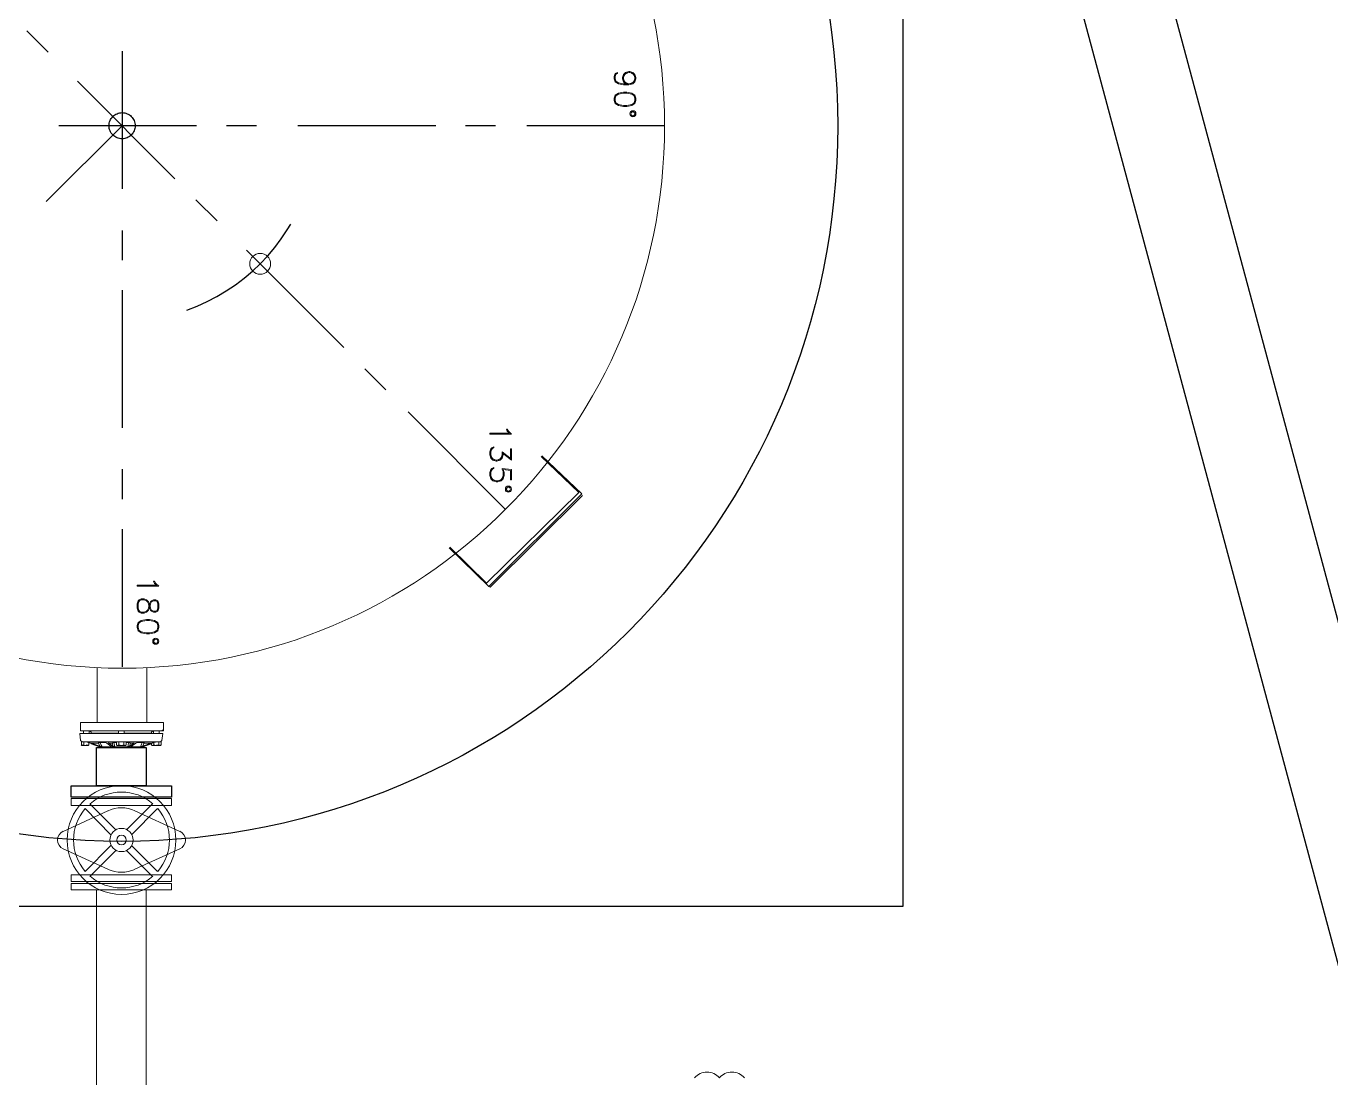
# Model space of a CAD drawing. Header units: millimetres. Extents: x 596 to 768, y 309 to 423.
# Drawn here: x 689.315 to 692.321, y 409.11 to 411.534 of the extents above; entities that cross this region are included whole.
import ezdxf

# ---------------------------------------------------------------- set-up
doc = ezdxf.new("R2010")
doc.units = ezdxf.units.MM
doc.linetypes.add('DASHDOT', pattern=[25.4, 12.7, -6.35, 0, -6.35])
for name, color, linetype in [('1- 3', 3, 'Continuous'), ('1- muro de carga', 5, 'Continuous'), ('ejes', 140, 'DASHDOT')]:
    doc.layers.add(name, color=color, linetype=linetype)
doc.layers.add('3', color=3, linetype='Continuous', lineweight=30)

# ---------------------------------------------------------------- blocks, each defined once
blk = doc.blocks.new('tanke')
at = {"layer": '3', "lineweight": 20}
for points in [[(-0.0967, 1.1601), (-0.1012, 1.1553), (-0.1084, 1.1529), (-0.1109, 1.1529), (-0.1181, 1.1553), (-0.1226, 1.1601), (-0.125, 1.1674), (-0.125, 1.1698), (-0.1226, 1.1767), (-0.1181, 1.1815), (-0.1109, 1.184), (-0.1084, 1.184), (-0.1012, 1.1815), (-0.0967, 1.1767), (-0.0943, 1.1674), (-0.0943, 1.1553), (-0.0967, 1.1436), (-0.1012, 1.1363), (-0.1084, 1.1339), (-0.1133, 1.1339), (-0.1202, 1.1363), (-0.1226, 1.1412), (-0.1202, 1.1412), (-0.1181, 1.1363)], [(-0.1133, 1.1553), (-0.1202, 1.1601), (-0.1226, 1.1674), (-0.1226, 1.1698), (-0.1202, 1.1767), (-0.1133, 1.1815)], [(-0.1226, 1.1718), (-0.1181, 1.1791), (-0.1109, 1.1815), (-0.1084, 1.1815), (-0.1012, 1.1791), (-0.0967, 1.1718)], [(-0.106, 1.1815), (-0.0987, 1.1767), (-0.0967, 1.1674), (-0.0967, 1.1553), (-0.0987, 1.1436), (-0.1036, 1.1363)], [(-0.0632, 1.184), (-0.0705, 1.1815), (-0.0749, 1.1743), (-0.0773, 1.1626), (-0.0773, 1.1553), (-0.0749, 1.1436), (-0.0705, 1.1363), (-0.0632, 1.1339), (-0.0584, 1.1339), (-0.0515, 1.1363), (-0.0466, 1.1436), (-0.0442, 1.1553), (-0.0442, 1.1626), (-0.0466, 1.1743), (-0.0515, 1.1815), (-0.0584, 1.184), (-0.0632, 1.184)], [(-0.0681, 1.1815), (-0.0729, 1.1743), (-0.0749, 1.1626), (-0.0749, 1.1553), (-0.0729, 1.1436), (-0.0681, 1.1363)], [(-0.0515, 1.1791), (-0.0584, 1.1815), (-0.0632, 1.1815), (-0.0705, 1.1791)], [(-0.0535, 1.1363), (-0.0491, 1.1436), (-0.0466, 1.1553), (-0.0466, 1.1626), (-0.0491, 1.1743), (-0.0535, 1.1815)], [(-0.0967, 1.165), (-0.1012, 1.1577), (-0.1084, 1.1553), (-0.1109, 1.1553), (-0.1181, 1.1577), (-0.1226, 1.165)], [(-0.0967, 1.1674), (-0.0987, 1.1601), (-0.106, 1.1553)], [(-0.1012, 1.1387), (-0.1084, 1.1363), (-0.1133, 1.1363), (-0.1202, 1.1387)], [(-0.0705, 1.1387), (-0.0632, 1.1363), (-0.0584, 1.1363), (-0.0515, 1.1387)], [(0.8487, 1.0596), (0.7611, 0.9671)], [(0.8451, 1.0523), (0.7627, 0.9655)], [(0.8451, 1.0523), (1.0543, 0.8399), (0.9715, 0.7555)], [(1.062, 0.8447), (0.8487, 1.0596)], [(1.062, 0.8447), (1.0636, 0.8479), (0.852, 1.0612)], [(0.711, 0.8472), (0.7086, 0.8472), (0.7086, 0.8924), (0.7041, 0.8875), (0.6993, 0.8855), (0.6993, 0.8875), (0.7041, 0.89), (0.711, 0.8972), (0.711, 0.8472)], [(0.7538, 0.8783), (0.7586, 0.8783), (0.7659, 0.8758), (0.7708, 0.871), (0.7732, 0.8637), (0.7732, 0.8617), (0.7708, 0.8544), (0.7659, 0.8496), (0.7586, 0.8472), (0.7518, 0.8472), (0.7445, 0.8496), (0.7421, 0.852), (0.7397, 0.8569), (0.7421, 0.8569)], [(0.7683, 0.8948), (0.7445, 0.8948), (0.7445, 0.8972), (0.7708, 0.8972), (0.7538, 0.8758)], [(0.7683, 0.8972), (0.7518, 0.8758)], [(0.7518, 0.8758), (0.7586, 0.8758), (0.7659, 0.8734), (0.7708, 0.8661)], [(0.7611, 0.8758), (0.7683, 0.871), (0.7708, 0.8637), (0.7708, 0.8617), (0.7683, 0.8544), (0.7611, 0.8496)], [(0.7922, 0.8972), (0.816, 0.8972), (0.816, 0.8948), (0.7946, 0.8948), (0.7922, 0.8783), (0.799, 0.8807), (0.8063, 0.8807), (0.8136, 0.8783), (0.8184, 0.8734), (0.8204, 0.8661), (0.8204, 0.8617), (0.8184, 0.8544), (0.8136, 0.8496), (0.8063, 0.8472), (0.799, 0.8472), (0.7922, 0.8496), (0.7897, 0.852), (0.7873, 0.8569), (0.7897, 0.8569)], [(0.7922, 0.8972), (0.7897, 0.8758)], [(0.7897, 0.8758), (0.7922, 0.8758), (0.797, 0.8783), (0.8063, 0.8783), (0.8136, 0.8758), (0.8184, 0.8686)], [(0.8087, 0.8783), (0.816, 0.8734), (0.8184, 0.8661), (0.8184, 0.8617), (0.816, 0.8544), (0.8087, 0.8496)], [(0.7708, 0.8593), (0.7659, 0.852), (0.7586, 0.8496), (0.7518, 0.8496), (0.7445, 0.852), (0.7421, 0.8569)], [(0.7494, 0.8496), (0.7421, 0.8544)], [(0.8184, 0.8593), (0.8136, 0.852), (0.8063, 0.8496), (0.799, 0.8496), (0.7922, 0.852), (0.7897, 0.8569)], [(0.797, 0.8496), (0.7897, 0.8544)], [(1.062, 0.8447), (0.9727, 0.7534)], [(1.3754, 0.0951), (1.3754, -0.0955)], [(1.3754, 0.0951), (1.3948, 0.0951)], [(1.3754, -0.0919), (1.3754, 0.0919)], [(1.3916, 0.0951), (1.3948, 0.0919)], [(1.3948, -0.0955), (1.3948, 0.0951)], [(1.4004, 0.0935), (1.4004, -0.0971)], [(1.0615, 0.0346), (1.0591, 0.0346), (1.0591, 0.0799), (1.0547, 0.075), (1.0498, 0.0726), (1.0498, 0.075), (1.0547, 0.0774), (1.0615, 0.0847), (1.0615, 0.0346)], [(1.0975, 0.0823), (1.095, 0.0774), (1.095, 0.0726), (1.0975, 0.0677), (1.1019, 0.0657), (1.1116, 0.0633), (1.1164, 0.0609), (1.1213, 0.056), (1.1237, 0.0512), (1.1237, 0.0439), (1.1213, 0.0395), (1.1189, 0.037), (1.1116, 0.0346), (1.1019, 0.0346), (1.095, 0.037), (1.0926, 0.0395), (1.0902, 0.0439), (1.0902, 0.0512), (1.0926, 0.056), (1.0975, 0.0609), (1.1019, 0.0633), (1.1116, 0.0657), (1.1164, 0.0677), (1.1189, 0.0726), (1.1189, 0.0774), (1.1164, 0.0823)], [(1.1019, 0.0847), (1.095, 0.0823), (1.0926, 0.0774), (1.0926, 0.0726), (1.095, 0.0677), (1.0975, 0.0657), (1.1019, 0.0633), (1.1116, 0.0609), (1.1164, 0.0584), (1.1189, 0.056), (1.1213, 0.0512), (1.1213, 0.0439), (1.1189, 0.0395), (1.1116, 0.037), (1.1019, 0.037), (1.095, 0.0395), (1.0926, 0.0439), (1.0926, 0.0512), (1.095, 0.056), (1.0975, 0.0584), (1.1019, 0.0609), (1.1116, 0.0633), (1.1164, 0.0657), (1.1189, 0.0677), (1.1213, 0.0726), (1.1213, 0.0774), (1.1189, 0.0823), (1.1116, 0.0847), (1.1019, 0.0847)], [(1.1189, 0.0799), (1.1116, 0.0823), (1.1019, 0.0823), (1.095, 0.0799)], [(1.152, 0.0847), (1.1451, 0.0823), (1.1403, 0.075), (1.1379, 0.0633), (1.1379, 0.056), (1.1403, 0.0439), (1.1451, 0.037), (1.152, 0.0346), (1.1568, 0.0346), (1.1641, 0.037), (1.1689, 0.0439), (1.171, 0.056), (1.171, 0.0633), (1.1689, 0.075), (1.1641, 0.0823), (1.1568, 0.0847), (1.152, 0.0847)], [(1.1471, 0.0823), (1.1427, 0.075), (1.1403, 0.0633), (1.1403, 0.056), (1.1427, 0.0439), (1.1471, 0.037)], [(1.1641, 0.0799), (1.1568, 0.0823), (1.152, 0.0823), (1.1451, 0.0799)], [(1.1617, 0.037), (1.1665, 0.0439), (1.1689, 0.056), (1.1689, 0.0633), (1.1665, 0.075), (1.1617, 0.0823)], [(1.3948, 0.0854), (1.4004, 0.0854)], [(1.4004, 0.0725), (1.3948, 0.0725)], [(1.3996, 0.0046), (1.3996, 0.0676)], [(1.4198, 0.0038), (1.4198, 0.0887)], [(1.4198, 0.0846), (1.4267, 0.0846)], [(1.4198, 0.0491), (1.4198, 0.0495), (1.4202, 0.0499), (1.4206, 0.0499), (1.421, 0.0503), (1.4214, 0.0503), (1.4218, 0.0503), (1.4223, 0.0507), (1.4231, 0.0507), (1.4231, 0.0672)], [(1.4218, 0.0733), (1.4267, 0.0733)], [(1.4218, 0.0733), (1.4267, 0.0733)], [(1.4218, 0.0733), (1.4267, 0.0733)], [(1.4218, 0.0733), (1.4267, 0.0733)], [(1.4218, 0.0733), (1.4267, 0.0733)], [(1.4235, 0.0676), (1.4267, 0.0676)], [(1.4299, 0.0515), (1.4243, 0.0676)], [(1.4283, 0.0874), (1.4279, 0.0887), (1.4267, 0.0899)], [(1.4267, 0.0899), (1.4283, 0.0887)], [(1.4267, 0.0846), (1.4279, 0.0854)], [(1.4283, 0.079), (1.4279, 0.081), (1.4275, 0.083), (1.4267, 0.0846)], [(1.4283, 0.0705), (1.4279, 0.0721), (1.4267, 0.0733)], [(1.4283, 0.0693), (1.4267, 0.0676)], [(1.4279, 0.0854), (1.4283, 0.087), (1.4283, 0.0874)], [(1.4283, 0.0887), (1.4283, 0.0874)], [(1.4283, 0.079), (1.4283, 0.079)], [(1.4283, 0.0705), (1.4283, 0.0693)], [(1.0926, 0.0419), (1.0999, 0.037)], [(1.114, 0.037), (1.1213, 0.0419)], [(1.1451, 0.0395), (1.152, 0.037), (1.1568, 0.037), (1.1641, 0.0395)], [(1.2502, 0.0567), (1.3754, 0.0567)], [(1.3996, 0.0471), (1.4004, 0.0471)], [(1.4214, 0.0333), (1.4214, 0.0466)], [(1.4214, 0.0466), (1.4275, 0.0438), (1.4311, 0.0422)], [(1.4311, 0.0471), (1.4311, 0.0471), (1.4307, 0.0471), (1.4303, 0.0479)], [(1.4311, 0.0507), (1.4311, 0.0471), (1.4307, 0.0471)], [(1.4311, 0.0471), (1.4311, 0.0471)], [(1.4311, 0.0471), (1.4311, 0.0458)], [(1.4311, 0.0471), (1.4311, 0.0471), (1.4311, 0.0458), (1.4311, 0.0434), (1.4315, 0.0418)], [(1.4311, 0.0228), (1.4311, 0.0232), (1.4311, 0.0422), (1.4315, 0.0418), (1.4311, 0.0434), (1.4311, 0.0458)], [(1.4315, 0.0418), (1.4315, 0.0422), (1.4311, 0.0426)], [(1.4311, 0.0422), (1.4315, 0.0418)], [(1.4311, 0.0422), (1.4315, 0.0418)], [(1.4328, -0.0515), (1.4328, 0.0479)], [(1.3948, 0.0046), (1.4004, 0.0046)], [(1.4214, 0.0147), (1.4214, 0.0151), (1.421, 0.0151), (1.4206, 0.0151), (1.4202, 0.0151), (1.4202, 0.0155), (1.4198, 0.0155)], [(1.4198, 0.0038), (1.4198, 0.0038)], [(1.4283, -0.0002), (1.4275, 0.0018), (1.4267, 0.0038), (1.4198, 0.0038), (1.4198, 0.003)], [(1.4198, 0.0038), (1.4267, 0.0038)], [(1.4198, 0.0038), (1.4267, 0.0038)], [(1.4198, -0.0067), (1.4198, 0.003)], [(1.4214, 0.0095), (1.4214, 0.0147)], [(1.4231, 0.0188), (1.4231, 0.0269)], [(1.4267, 0.0038), (1.4279, 0.005), (1.4283, 0.0063), (1.4283, 0.0067), (1.4279, 0.0079), (1.4267, 0.0095)], [(1.4267, 0.0095), (1.4283, 0.0079)], [(1.4283, 0.0079), (1.4283, 0.0067)], [(1.4283, 0.0067), (1.4283, -0.0018)], [(1.4311, 0.0232), (1.4287, 0.0236)], [(1.4303, 0.0216), (1.4307, 0.0216), (1.4311, 0.022), (1.4311, 0.0224)], [(1.4311, 0.0204), (1.4311, 0.016), (1.4315, 0.0131)], [(1.4315, 0.0131), (1.4315, 0.0135), (1.4311, 0.0143)], [(1.4311, 0.0131), (1.4315, 0.0131)], [(1.4004, -0.0083), (1.3948, -0.0083)], [(1.3996, -0.0713), (1.3996, -0.0083)], [(1.4198, -0.0067), (1.4198, -0.0075)], [(1.4198, -0.0923), (1.4198, -0.0075)], [(1.4198, -0.0131), (1.4267, -0.0131)], [(1.4214, -0.0188), (1.4214, -0.0188), (1.421, -0.0188), (1.4206, -0.0188), (1.4202, -0.0192), (1.4198, -0.0196)], [(1.4214, -0.0204), (1.4214, -0.0131)], [(1.4231, -0.0224), (1.4231, -0.0305)], [(1.4283, -0.0103), (1.4279, -0.0087), (1.4267, -0.0075)], [(1.4283, -0.0115), (1.4267, -0.0131)], [(1.4283, -0.0018), (1.4283, -0.0002)], [(1.4283, -0.0103), (1.4283, -0.0115)], [(1.4311, -0.0269), (1.4287, -0.0277)], [(1.4303, -0.0252), (1.4307, -0.0256), (1.4311, -0.0261), (1.4311, -0.0265)], [(1.4311, -0.0172), (1.4315, -0.0168)], [(1.4311, -0.024), (1.4311, -0.0196), (1.4315, -0.0168)], [(1.4315, -0.0168), (1.4315, -0.0172), (1.4311, -0.018)], [(1.4311, -0.0212), (1.4311, -0.0212)], [(1.4311, -0.0269), (1.4311, -0.0269), (1.4311, -0.0458), (1.4315, -0.0458), (1.4311, -0.0475), (1.4311, -0.0495)], [(1.2502, -0.0571), (1.3754, -0.0571)], [(1.3996, -0.0511), (1.4004, -0.0511)], [(1.4231, -0.0709), (1.4231, -0.0543), (1.4223, -0.0543), (1.4218, -0.0543), (1.4214, -0.0539), (1.421, -0.0539), (1.4206, -0.0535), (1.4202, -0.0535), (1.4198, -0.0531)], [(1.4214, -0.0374), (1.4214, -0.0507)], [(1.4214, -0.0507), (1.4275, -0.0479), (1.4311, -0.0458)], [(1.4311, -0.0519), (1.4243, -0.0713)], [(1.4311, -0.0507), (1.4311, -0.0507), (1.4307, -0.0511), (1.4303, -0.0519)], [(1.4311, -0.0547), (1.4311, -0.0507), (1.4307, -0.0511)], [(1.4311, -0.0466), (1.4315, -0.0458)], [(1.4311, -0.0458), (1.4315, -0.0458)], [(1.4311, -0.0458), (1.4315, -0.0458)], [(1.4311, -0.0507), (1.4311, -0.0507), (1.4311, -0.0495), (1.4311, -0.0475), (1.4315, -0.0458)], [(1.4311, -0.0507), (1.4311, -0.0495)], [(1.4311, -0.0507), (1.4311, -0.0507)], [(1.4004, -0.0761), (1.3948, -0.0761)], [(1.3948, -0.0891), (1.4004, -0.0891)], [(1.4198, -0.0882), (1.4279, -0.0882)], [(1.4218, -0.0769), (1.4267, -0.0769)], [(1.4218, -0.0769), (1.4267, -0.0769)], [(1.4218, -0.0769), (1.4271, -0.0769)], [(1.4235, -0.0713), (1.4243, -0.0713)], [(1.4283, -0.0782), (1.4271, -0.0769)], [(1.4283, -0.0794), (1.4279, -0.0802), (1.4271, -0.0814)], [(1.4271, -0.0814), (1.4279, -0.083)], [(1.4271, -0.0814), (1.4279, -0.083), (1.4283, -0.0842), (1.4283, -0.0854)], [(1.4283, -0.0858), (1.4283, -0.0874), (1.4279, -0.0887), (1.4271, -0.0899)], [(1.4271, -0.0899), (1.4279, -0.0907)], [(1.4283, -0.0794), (1.4283, -0.0782)], [(1.4283, -0.0919), (1.4283, -0.0854)], [(1.3948, -0.0955), (1.3754, -0.0955)], [(1.4275, -0.0939), (1.4198, -0.0939), (1.4198, -0.0923)], [(1.4283, -0.0919), (1.4279, -0.0931), (1.4271, -0.0943)], [(1.4271, -0.0943), (1.4283, -0.0931)], [(1.4283, -0.0919), (1.4283, -0.0919), (1.4279, -0.0907)], [(1.4283, -0.0931), (1.4283, -0.0919)]]:
    blk.add_lwpolyline(points, dxfattribs=at)
for points, knots in [([(0, 1.2498), (-0.6905, 1.2498), (-1.2502, 0.6902), (-1.2502, 0), (-1.2502, -0.6902), (-0.6905, -1.2498), (0, -1.2498), (0.6905, -1.2498), (1.2502, -0.6902), (1.2502, 0), (1.2502, 0.6902), (0.6905, 1.2498), (0, 1.2498)], [0, 0, 0, 0, 1, 1, 1, 2, 2, 2, 3, 3, 3, 4, 4, 4, 4]), ([(-0.0204, 1.1769), (-0.0204, 1.1808), (-0.0236, 1.184), (-0.0275, 1.184), (-0.0314, 1.184), (-0.0345, 1.1808), (-0.0345, 1.1769), (-0.0345, 1.173), (-0.0314, 1.1698), (-0.0275, 1.1698), (-0.0236, 1.1698), (-0.0204, 1.173), (-0.0204, 1.1769)], [0, 0, 0, 0, 1, 1, 1, 2, 2, 2, 3, 3, 3, 4, 4, 4, 4]), ([(-0.0228, 1.1769), (-0.0228, 1.1795), (-0.0249, 1.1815), (-0.0275, 1.1815), (-0.03, 1.1815), (-0.0321, 1.1795), (-0.0321, 1.1769), (-0.0321, 1.1743), (-0.03, 1.1723), (-0.0275, 1.1723), (-0.0249, 1.1723), (-0.0228, 1.1743), (-0.0228, 1.1769)], [0, 0, 0, 0, 1, 1, 1, 2, 2, 2, 3, 3, 3, 4, 4, 4, 4]), ([(0.8447, 0.8902), (0.8447, 0.8941), (0.8415, 0.8972), (0.8376, 0.8972), (0.8337, 0.8972), (0.8305, 0.8941), (0.8305, 0.8902), (0.8305, 0.8863), (0.8337, 0.8831), (0.8376, 0.8831), (0.8415, 0.8831), (0.8447, 0.8863), (0.8447, 0.8902)], [0, 0, 0, 0, 1, 1, 1, 2, 2, 2, 3, 3, 3, 4, 4, 4, 4]), ([(0.8422, 0.8902), (0.8422, 0.8927), (0.8402, 0.8948), (0.8376, 0.8948), (0.835, 0.8948), (0.833, 0.8927), (0.833, 0.8902), (0.833, 0.8876), (0.835, 0.8855), (0.8376, 0.8855), (0.8402, 0.8855), (0.8422, 0.8876), (0.8422, 0.8902)], [0, 0, 0, 0, 1, 1, 1, 2, 2, 2, 3, 3, 3, 4, 4, 4, 4]), ([(0.3183, 0.3423), (0.305, 0.3423), (0.2942, 0.3315), (0.2942, 0.3183), (0.2942, 0.305), (0.305, 0.2942), (0.3183, 0.2942), (0.3315, 0.2942), (0.3423, 0.305), (0.3423, 0.3183), (0.3423, 0.3315), (0.3315, 0.3423), (0.3183, 0.3423)], [0, 0, 0, 0, 1, 1, 1, 2, 2, 2, 3, 3, 3, 4, 4, 4, 4]), ([(1.3948, 0.0919), (1.3948, 0.0919), (1.3948, -0.0955), (1.3948, -0.0955), (1.3948, -0.0955), (1.3948, 0.0919), (1.3948, 0.0919)], [0, 0, 0, 0, 1, 1, 1, 2, 2, 2, 2]), ([(1.4198, 0.0887), (1.4198, 0.0887), (1.417, 0.0919), (1.417, 0.0919), (1.417, 0.0919), (1.4198, 0.0887), (1.4198, 0.0887), (1.4198, 0.0887), (1.417, 0.0919), (1.417, 0.0919), (1.417, 0.0919), (1.4004, 0.0935), (1.4004, 0.0935)], [0, 0, 0, 0, 1, 1, 1, 2, 2, 2, 3, 3, 3, 4, 4, 4, 4]), ([(1.1952, 0.0776), (1.1952, 0.0815), (1.192, 0.0847), (1.1881, 0.0847), (1.1842, 0.0847), (1.1811, 0.0815), (1.1811, 0.0776), (1.1811, 0.0737), (1.1842, 0.0706), (1.1881, 0.0706), (1.192, 0.0706), (1.1952, 0.0737), (1.1952, 0.0776)], [0, 0, 0, 0, 1, 1, 1, 2, 2, 2, 3, 3, 3, 4, 4, 4, 4]), ([(1.1928, 0.0776), (1.1928, 0.0802), (1.1907, 0.0823), (1.1881, 0.0823), (1.1856, 0.0823), (1.1835, 0.0802), (1.1835, 0.0776), (1.1835, 0.0751), (1.1856, 0.073), (1.1881, 0.073), (1.1907, 0.073), (1.1928, 0.0751), (1.1928, 0.0776)], [0, 0, 0, 0, 1, 1, 1, 2, 2, 2, 3, 3, 3, 4, 4, 4, 4]), ([(1.3948, 0.0709), (1.3948, 0.0709), (1.398, 0.0676), (1.398, 0.0676), (1.398, 0.0676), (1.3948, 0.0709), (1.3948, 0.0709), (1.3948, 0.0709), (1.398, 0.0676), (1.398, 0.0676), (1.398, 0.0676), (1.3996, 0.0676), (1.3996, 0.0676)], [0, 0, 0, 0, 1, 1, 1, 2, 2, 2, 3, 3, 3, 4, 4, 4, 4]), ([(1.4267, 0.0899), (1.4267, 0.0899), (1.4279, 0.0887), (1.4279, 0.0887), (1.4279, 0.0887), (1.4283, 0.0874), (1.4283, 0.0874), (1.4283, 0.0874), (1.4279, 0.0887), (1.4279, 0.0887), (1.4279, 0.0887), (1.4267, 0.0899), (1.4267, 0.0899), (1.4267, 0.0899), (1.4198, 0.0899), (1.4198, 0.0899), (1.4198, 0.0899), (1.4198, 0.0887), (1.4198, 0.0887)], [0, 0, 0, 0, 1, 1, 1, 2, 2, 2, 3, 3, 3, 4, 4, 4, 5, 5, 5, 6, 6, 6, 6]), ([(1.4198, 0.0794), (1.4198, 0.0794), (1.4231, 0.0693), (1.4231, 0.0693), (1.4231, 0.0693), (1.4198, 0.0794), (1.4198, 0.0794), (1.4198, 0.0794), (1.4231, 0.0693), (1.4231, 0.0693), (1.4231, 0.0693), (1.4299, 0.0499), (1.4299, 0.0499)], [0, 0, 0, 0, 1, 1, 1, 2, 2, 2, 3, 3, 3, 4, 4, 4, 4]), ([(1.4198, 0.0749), (1.4198, 0.0749), (1.4231, 0.0672), (1.4231, 0.0672), (1.4231, 0.0672), (1.4198, 0.0749), (1.4198, 0.0749), (1.4198, 0.0749), (1.4231, 0.0672), (1.4231, 0.0672), (1.4231, 0.0672), (1.4299, 0.0471), (1.4299, 0.0471), (1.4299, 0.0471), (1.4307, 0.045), (1.4307, 0.045), (1.4307, 0.045), (1.4311, 0.0434), (1.4311, 0.0434)], [0, 0, 0, 0, 1, 1, 1, 2, 2, 2, 3, 3, 3, 4, 4, 4, 5, 5, 5, 6, 6, 6, 6]), ([(1.4311, 0.0471), (1.4311, 0.0471), (1.4311, 0.0471), (1.4311, 0.0471), (1.4311, 0.0471), (1.4307, 0.0471), (1.4307, 0.0471), (1.4307, 0.0471), (1.4303, 0.0479), (1.4303, 0.0479), (1.4303, 0.0479), (1.4299, 0.0499), (1.4299, 0.0499), (1.4299, 0.0499), (1.4231, 0.0693), (1.4231, 0.0693), (1.4231, 0.0693), (1.4299, 0.0499), (1.4299, 0.0499), (1.4299, 0.0499), (1.4303, 0.0479), (1.4303, 0.0479)], [0, 0, 0, 0, 1, 1, 1, 2, 2, 2, 3, 3, 3, 4, 4, 4, 5, 5, 5, 6, 6, 6, 7, 7, 7, 7]), ([(1.4283, 0.0874), (1.4283, 0.0874), (1.4283, 0.079), (1.4283, 0.079), (1.4283, 0.079), (1.4283, 0.0874), (1.4283, 0.0874), (1.4283, 0.0874), (1.4283, 0.079), (1.4283, 0.079), (1.4283, 0.079), (1.4283, 0.0769), (1.4283, 0.0769), (1.4283, 0.0769), (1.4275, 0.0753), (1.4275, 0.0753), (1.4275, 0.0753), (1.4267, 0.0733), (1.4267, 0.0733), (1.4267, 0.0733), (1.4275, 0.0753), (1.4275, 0.0753), (1.4275, 0.0753), (1.4283, 0.0769), (1.4283, 0.0769), (1.4283, 0.0769), (1.4283, 0.079), (1.4283, 0.079)], [0, 0, 0, 0, 1, 1, 1, 2, 2, 2, 3, 3, 3, 4, 4, 4, 5, 5, 5, 6, 6, 6, 7, 7, 7, 8, 8, 8, 9, 9, 9, 9]), ([(1.4283, 0.079), (1.4283, 0.079), (1.4283, 0.0705), (1.4283, 0.0705), (1.4283, 0.0705), (1.4283, 0.079), (1.4283, 0.079), (1.4283, 0.079), (1.4283, 0.0705), (1.4283, 0.0705), (1.4283, 0.0705), (1.4283, 0.0701), (1.4283, 0.0701), (1.4283, 0.0701), (1.4279, 0.0689), (1.4279, 0.0689), (1.4279, 0.0689), (1.4267, 0.0676), (1.4267, 0.0676), (1.4267, 0.0676), (1.4279, 0.0689), (1.4279, 0.0689), (1.4279, 0.0689), (1.4283, 0.0701), (1.4283, 0.0701), (1.4283, 0.0701), (1.4283, 0.0705), (1.4283, 0.0705)], [0, 0, 0, 0, 1, 1, 1, 2, 2, 2, 3, 3, 3, 4, 4, 4, 5, 5, 5, 6, 6, 6, 7, 7, 7, 8, 8, 8, 9, 9, 9, 9]), ([(1.4267, 0.0733), (1.4267, 0.0733), (1.4279, 0.0721), (1.4279, 0.0721), (1.4279, 0.0721), (1.4283, 0.0705), (1.4283, 0.0705), (1.4283, 0.0705), (1.4279, 0.0721), (1.4279, 0.0721), (1.4279, 0.0721), (1.4267, 0.0733), (1.4267, 0.0733)], [0, 0, 0, 0, 1, 1, 1, 2, 2, 2, 3, 3, 3, 4, 4, 4, 4]), ([(1.4198, 0.0491), (1.4198, 0.0491), (1.4214, 0.0466), (1.4214, 0.0466), (1.4214, 0.0466), (1.4198, 0.0491), (1.4198, 0.0491), (1.4198, 0.0491), (1.4214, 0.0466), (1.4214, 0.0466)], [0, 0, 0, 0, 1, 1, 1, 2, 2, 2, 3, 3, 3, 3]), ([(1.4198, 0.0382), (1.4198, 0.0382), (1.4231, 0.0313), (1.4231, 0.0313), (1.4231, 0.0313), (1.4198, 0.0382), (1.4198, 0.0382), (1.4198, 0.0382), (1.4231, 0.0313), (1.4231, 0.0313), (1.4231, 0.0313), (1.4299, 0.022), (1.4299, 0.022)], [0, 0, 0, 0, 1, 1, 1, 2, 2, 2, 3, 3, 3, 4, 4, 4, 4]), ([(1.4299, 0.0471), (1.4299, 0.0471), (1.4231, 0.0507), (1.4231, 0.0507), (1.4231, 0.0507), (1.4214, 0.0466), (1.4214, 0.0466), (1.4214, 0.0466), (1.4231, 0.0507), (1.4231, 0.0507), (1.4231, 0.0507), (1.4214, 0.0466), (1.4214, 0.0466)], [0, 0, 0, 0, 1, 1, 1, 2, 2, 2, 3, 3, 3, 4, 4, 4, 4]), ([(1.4311, 0.0232), (1.4311, 0.0232), (1.4311, 0.0224), (1.4311, 0.0224), (1.4311, 0.0224), (1.4311, 0.022), (1.4311, 0.022), (1.4311, 0.022), (1.4307, 0.0216), (1.4307, 0.0216), (1.4307, 0.0216), (1.4303, 0.0216), (1.4303, 0.0216), (1.4303, 0.0216), (1.4299, 0.022), (1.4299, 0.022), (1.4299, 0.022), (1.4231, 0.0313), (1.4231, 0.0313), (1.4231, 0.0313), (1.4299, 0.022), (1.4299, 0.022), (1.4299, 0.022), (1.4303, 0.0216), (1.4303, 0.0216)], [0, 0, 0, 0, 1, 1, 1, 2, 2, 2, 3, 3, 3, 4, 4, 4, 5, 5, 5, 6, 6, 6, 7, 7, 7, 8, 8, 8, 8]), ([(1.4291, 0.0519), (1.4291, 0.0519), (1.4311, 0.0507), (1.4311, 0.0507), (1.4311, 0.0507), (1.4328, 0.0479), (1.4328, 0.0479), (1.4328, 0.0479), (1.4311, 0.0507), (1.4311, 0.0507), (1.4311, 0.0507), (1.4328, 0.0479), (1.4328, 0.0479)], [0, 0, 0, 0, 1, 1, 1, 2, 2, 2, 3, 3, 3, 4, 4, 4, 4]), ([(1.4311, 0.0426), (1.4311, 0.0426), (1.4311, 0.0422), (1.4311, 0.0422), (1.4311, 0.0422), (1.4311, 0.0426), (1.4311, 0.0426), (1.4311, 0.0426), (1.4311, 0.0422), (1.4311, 0.0422)], [0, 0, 0, 0, 1, 1, 1, 2, 2, 2, 3, 3, 3, 3]), ([(1.4311, 0.0426), (1.4311, 0.0426), (1.4315, 0.0422), (1.4315, 0.0422), (1.4315, 0.0422), (1.4315, 0.0418), (1.4315, 0.0418), (1.4315, 0.0418), (1.4315, 0.0422), (1.4315, 0.0422), (1.4315, 0.0422), (1.4311, 0.0426), (1.4311, 0.0426)], [0, 0, 0, 0, 1, 1, 1, 2, 2, 2, 3, 3, 3, 4, 4, 4, 4]), ([(1.4311, 0.0151), (1.4311, 0.0151), (1.4307, 0.0164), (1.4307, 0.0164), (1.4307, 0.0164), (1.4299, 0.0172), (1.4299, 0.0172), (1.4299, 0.0172), (1.4299, 0.0176), (1.4299, 0.0176), (1.4299, 0.0176), (1.4231, 0.0269), (1.4231, 0.0269), (1.4231, 0.0269), (1.4198, 0.0281), (1.4198, 0.0281), (1.4198, 0.0281), (1.4231, 0.0269), (1.4231, 0.0269), (1.4231, 0.0269), (1.4198, 0.0281), (1.4198, 0.0281)], [0, 0, 0, 0, 1, 1, 1, 2, 2, 2, 3, 3, 3, 4, 4, 4, 5, 5, 5, 6, 6, 6, 7, 7, 7, 7]), ([(1.4299, 0.0176), (1.4299, 0.0176), (1.4231, 0.0188), (1.4231, 0.0188), (1.4231, 0.0188), (1.4198, 0.0155), (1.4198, 0.0155), (1.4198, 0.0155), (1.4231, 0.0188), (1.4231, 0.0188), (1.4231, 0.0188), (1.4198, 0.0155), (1.4198, 0.0155)], [0, 0, 0, 0, 1, 1, 1, 2, 2, 2, 3, 3, 3, 4, 4, 4, 4]), ([(1.4198, 0.0095), (1.4198, 0.0095), (1.4267, 0.0095), (1.4267, 0.0095), (1.4267, 0.0095), (1.4279, 0.0079), (1.4279, 0.0079), (1.4279, 0.0079), (1.4283, 0.0067), (1.4283, 0.0067), (1.4283, 0.0067), (1.4279, 0.0079), (1.4279, 0.0079), (1.4279, 0.0079), (1.4267, 0.0095), (1.4267, 0.0095)], [0, 0, 0, 0, 1, 1, 1, 2, 2, 2, 3, 3, 3, 4, 4, 4, 5, 5, 5, 5]), ([(1.4267, -0.0075), (1.4267, -0.0075), (1.4275, -0.0059), (1.4275, -0.0059), (1.4275, -0.0059), (1.4279, -0.0042), (1.4279, -0.0042), (1.4279, -0.0042), (1.4283, -0.0022), (1.4283, -0.0022), (1.4283, -0.0022), (1.4283, -0.0018), (1.4283, -0.0018), (1.4283, -0.0018), (1.4283, -0.0002), (1.4283, -0.0002), (1.4283, -0.0002), (1.4275, 0.0018), (1.4275, 0.0018), (1.4275, 0.0018), (1.4267, 0.0038), (1.4267, 0.0038), (1.4267, 0.0038), (1.4198, 0.0038), (1.4198, 0.0038), (1.4198, 0.0038), (1.4267, 0.0038), (1.4267, 0.0038)], [0, 0, 0, 0, 1, 1, 1, 2, 2, 2, 3, 3, 3, 4, 4, 4, 5, 5, 5, 6, 6, 6, 7, 7, 7, 8, 8, 8, 9, 9, 9, 9]), ([(1.4231, 0.0188), (1.4231, 0.0188), (1.4214, 0.0147), (1.4214, 0.0147), (1.4214, 0.0147), (1.4231, 0.0188), (1.4231, 0.0188), (1.4231, 0.0188), (1.4214, 0.0147), (1.4214, 0.0147), (1.4214, 0.0147), (1.4275, 0.0139), (1.4275, 0.0139), (1.4275, 0.0139), (1.4311, 0.0131), (1.4311, 0.0131)], [0, 0, 0, 0, 1, 1, 1, 2, 2, 2, 3, 3, 3, 4, 4, 4, 5, 5, 5, 5]), ([(1.4267, 0.0095), (1.4267, 0.0095), (1.4279, 0.0079), (1.4279, 0.0079), (1.4279, 0.0079), (1.4283, 0.0067), (1.4283, 0.0067), (1.4283, 0.0067), (1.4283, 0.0063), (1.4283, 0.0063), (1.4283, 0.0063), (1.4279, 0.005), (1.4279, 0.005), (1.4279, 0.005), (1.4267, 0.0038), (1.4267, 0.0038), (1.4267, 0.0038), (1.4279, 0.005), (1.4279, 0.005), (1.4279, 0.005), (1.4283, 0.0063), (1.4283, 0.0063), (1.4283, 0.0063), (1.4283, 0.0067), (1.4283, 0.0067), (1.4283, 0.0067), (1.4279, 0.0079), (1.4279, 0.0079), (1.4279, 0.0079), (1.4267, 0.0095), (1.4267, 0.0095)], [0, 0, 0, 0, 1, 1, 1, 2, 2, 2, 3, 3, 3, 4, 4, 4, 5, 5, 5, 6, 6, 6, 7, 7, 7, 8, 8, 8, 9, 9, 9, 10, 10, 10, 10]), ([(1.4311, 0.0232), (1.4311, 0.0232), (1.4311, 0.0224), (1.4311, 0.0224), (1.4311, 0.0224), (1.4311, 0.0232), (1.4311, 0.0232), (1.4311, 0.0232), (1.4311, 0.0224), (1.4311, 0.0224)], [0, 0, 0, 0, 1, 1, 1, 2, 2, 2, 3, 3, 3, 3]), ([(1.4315, 0.0131), (1.4315, 0.0131), (1.4311, 0.016), (1.4311, 0.016), (1.4311, 0.016), (1.4311, 0.0204), (1.4311, 0.0204), (1.4311, 0.0204), (1.4311, 0.0232), (1.4311, 0.0232), (1.4311, 0.0232), (1.4311, 0.0224), (1.4311, 0.0224), (1.4311, 0.0224), (1.4311, 0.0232), (1.4311, 0.0232), (1.4311, 0.0232), (1.4311, 0.0204), (1.4311, 0.0204)], [0, 0, 0, 0, 1, 1, 1, 2, 2, 2, 3, 3, 3, 4, 4, 4, 5, 5, 5, 6, 6, 6, 6]), ([(1.4311, 0.0143), (1.4311, 0.0143), (1.4311, 0.0131), (1.4311, 0.0131), (1.4311, 0.0131), (1.4311, 0.0143), (1.4311, 0.0143), (1.4311, 0.0143), (1.4311, 0.0131), (1.4311, 0.0131), (1.4311, 0.0131), (1.4311, -0.0204), (1.4311, -0.0204)], [0, 0, 0, 0, 1, 1, 1, 2, 2, 2, 3, 3, 3, 4, 4, 4, 4]), ([(1.4311, 0.0143), (1.4311, 0.0143), (1.4315, 0.0135), (1.4315, 0.0135), (1.4315, 0.0135), (1.4315, 0.0131), (1.4315, 0.0131), (1.4315, 0.0131), (1.4315, 0.0135), (1.4315, 0.0135), (1.4315, 0.0135), (1.4311, 0.0143), (1.4311, 0.0143)], [0, 0, 0, 0, 1, 1, 1, 2, 2, 2, 3, 3, 3, 4, 4, 4, 4]), ([(1.4267, -0.0075), (1.4267, -0.0075), (1.4279, -0.0087), (1.4279, -0.0087), (1.4279, -0.0087), (1.4283, -0.0103), (1.4283, -0.0103), (1.4283, -0.0103), (1.4279, -0.0087), (1.4279, -0.0087), (1.4279, -0.0087), (1.4267, -0.0075), (1.4267, -0.0075), (1.4267, -0.0075), (1.4198, -0.0075), (1.4198, -0.0075)], [0, 0, 0, 0, 1, 1, 1, 2, 2, 2, 3, 3, 3, 4, 4, 4, 5, 5, 5, 5]), ([(1.4198, -0.0321), (1.4198, -0.0321), (1.4231, -0.0305), (1.4231, -0.0305), (1.4231, -0.0305), (1.4198, -0.0321), (1.4198, -0.0321), (1.4198, -0.0321), (1.4231, -0.0305), (1.4231, -0.0305), (1.4231, -0.0305), (1.4299, -0.0212), (1.4299, -0.0212), (1.4299, -0.0212), (1.4307, -0.02), (1.4307, -0.02), (1.4307, -0.02), (1.4311, -0.0188), (1.4311, -0.0188)], [0, 0, 0, 0, 1, 1, 1, 2, 2, 2, 3, 3, 3, 4, 4, 4, 5, 5, 5, 6, 6, 6, 6]), ([(1.4299, -0.0212), (1.4299, -0.0212), (1.4231, -0.0224), (1.4231, -0.0224), (1.4231, -0.0224), (1.4198, -0.0196), (1.4198, -0.0196), (1.4198, -0.0196), (1.4231, -0.0224), (1.4231, -0.0224), (1.4231, -0.0224), (1.4198, -0.0196), (1.4198, -0.0196)], [0, 0, 0, 0, 1, 1, 1, 2, 2, 2, 3, 3, 3, 4, 4, 4, 4]), ([(1.4198, -0.0422), (1.4198, -0.0422), (1.4231, -0.0349), (1.4231, -0.0349), (1.4231, -0.0349), (1.4198, -0.0422), (1.4198, -0.0422), (1.4198, -0.0422), (1.4231, -0.0349), (1.4231, -0.0349), (1.4231, -0.0349), (1.4299, -0.0261), (1.4299, -0.0261)], [0, 0, 0, 0, 1, 1, 1, 2, 2, 2, 3, 3, 3, 4, 4, 4, 4]), ([(1.4231, -0.0224), (1.4231, -0.0224), (1.4214, -0.0188), (1.4214, -0.0188), (1.4214, -0.0188), (1.4231, -0.0224), (1.4231, -0.0224), (1.4231, -0.0224), (1.4214, -0.0188), (1.4214, -0.0188), (1.4214, -0.0188), (1.4275, -0.0176), (1.4275, -0.0176), (1.4275, -0.0176), (1.4311, -0.0172), (1.4311, -0.0172)], [0, 0, 0, 0, 1, 1, 1, 2, 2, 2, 3, 3, 3, 4, 4, 4, 5, 5, 5, 5]), ([(1.4311, -0.0269), (1.4311, -0.0269), (1.4311, -0.0265), (1.4311, -0.0265), (1.4311, -0.0265), (1.4311, -0.0261), (1.4311, -0.0261), (1.4311, -0.0261), (1.4307, -0.0256), (1.4307, -0.0256), (1.4307, -0.0256), (1.4303, -0.0252), (1.4303, -0.0252), (1.4303, -0.0252), (1.4299, -0.0261), (1.4299, -0.0261), (1.4299, -0.0261), (1.4231, -0.0349), (1.4231, -0.0349), (1.4231, -0.0349), (1.4299, -0.0261), (1.4299, -0.0261), (1.4299, -0.0261), (1.4303, -0.0252), (1.4303, -0.0252)], [0, 0, 0, 0, 1, 1, 1, 2, 2, 2, 3, 3, 3, 4, 4, 4, 5, 5, 5, 6, 6, 6, 7, 7, 7, 8, 8, 8, 8]), ([(1.4283, -0.0018), (1.4283, -0.0018), (1.4283, -0.0103), (1.4283, -0.0103), (1.4283, -0.0103), (1.4283, -0.0018), (1.4283, -0.0018), (1.4283, -0.0018), (1.4283, -0.0103), (1.4283, -0.0103), (1.4283, -0.0103), (1.4283, -0.0107), (1.4283, -0.0107), (1.4283, -0.0107), (1.4279, -0.0119), (1.4279, -0.0119), (1.4279, -0.0119), (1.4267, -0.0131), (1.4267, -0.0131), (1.4267, -0.0131), (1.4279, -0.0119), (1.4279, -0.0119), (1.4279, -0.0119), (1.4283, -0.0107), (1.4283, -0.0107), (1.4283, -0.0107), (1.4283, -0.0103), (1.4283, -0.0103)], [0, 0, 0, 0, 1, 1, 1, 2, 2, 2, 3, 3, 3, 4, 4, 4, 5, 5, 5, 6, 6, 6, 7, 7, 7, 8, 8, 8, 9, 9, 9, 9]), ([(1.4315, -0.0168), (1.4315, -0.0168), (1.4311, -0.0196), (1.4311, -0.0196), (1.4311, -0.0196), (1.4311, -0.024), (1.4311, -0.024), (1.4311, -0.024), (1.4311, -0.0269), (1.4311, -0.0269), (1.4311, -0.0269), (1.4311, -0.0265), (1.4311, -0.0265), (1.4311, -0.0265), (1.4311, -0.0269), (1.4311, -0.0269), (1.4311, -0.0269), (1.4311, -0.024), (1.4311, -0.024)], [0, 0, 0, 0, 1, 1, 1, 2, 2, 2, 3, 3, 3, 4, 4, 4, 5, 5, 5, 6, 6, 6, 6]), ([(1.4311, -0.018), (1.4311, -0.018), (1.4315, -0.0172), (1.4315, -0.0172), (1.4315, -0.0172), (1.4315, -0.0168), (1.4315, -0.0168), (1.4315, -0.0168), (1.4315, -0.0172), (1.4315, -0.0172), (1.4315, -0.0172), (1.4311, -0.018), (1.4311, -0.018)], [0, 0, 0, 0, 1, 1, 1, 2, 2, 2, 3, 3, 3, 4, 4, 4, 4]), ([(1.4311, -0.018), (1.4311, -0.018), (1.4311, -0.0172), (1.4311, -0.0172), (1.4311, -0.0172), (1.4311, -0.018), (1.4311, -0.018), (1.4311, -0.018), (1.4311, -0.0172), (1.4311, -0.0172)], [0, 0, 0, 0, 1, 1, 1, 2, 2, 2, 3, 3, 3, 3]), ([(1.4311, -0.0269), (1.4311, -0.0269), (1.4311, -0.0265), (1.4311, -0.0265), (1.4311, -0.0265), (1.4311, -0.0269), (1.4311, -0.0269), (1.4311, -0.0269), (1.4311, -0.0265), (1.4311, -0.0265)], [0, 0, 0, 0, 1, 1, 1, 2, 2, 2, 3, 3, 3, 3]), ([(1.4311, -0.0475), (1.4311, -0.0475), (1.4307, -0.0487), (1.4307, -0.0487), (1.4307, -0.0487), (1.4299, -0.0507), (1.4299, -0.0507), (1.4299, -0.0507), (1.4299, -0.0511), (1.4299, -0.0511), (1.4299, -0.0511), (1.4231, -0.0709), (1.4231, -0.0709), (1.4231, -0.0709), (1.4198, -0.0786), (1.4198, -0.0786), (1.4198, -0.0786), (1.4231, -0.0709), (1.4231, -0.0709), (1.4231, -0.0709), (1.4198, -0.0786), (1.4198, -0.0786)], [0, 0, 0, 0, 1, 1, 1, 2, 2, 2, 3, 3, 3, 4, 4, 4, 5, 5, 5, 6, 6, 6, 7, 7, 7, 7]), ([(1.4198, -0.0531), (1.4198, -0.0531), (1.4214, -0.0507), (1.4214, -0.0507), (1.4214, -0.0507), (1.4198, -0.0531), (1.4198, -0.0531), (1.4198, -0.0531), (1.4214, -0.0507), (1.4214, -0.0507)], [0, 0, 0, 0, 1, 1, 1, 2, 2, 2, 3, 3, 3, 3]), ([(1.4198, -0.0834), (1.4198, -0.0834), (1.4231, -0.0729), (1.4231, -0.0729), (1.4231, -0.0729), (1.4198, -0.0834), (1.4198, -0.0834), (1.4198, -0.0834), (1.4231, -0.0729), (1.4231, -0.0729), (1.4231, -0.0729), (1.4299, -0.0535), (1.4299, -0.0535)], [0, 0, 0, 0, 1, 1, 1, 2, 2, 2, 3, 3, 3, 4, 4, 4, 4]), ([(1.4299, -0.0511), (1.4299, -0.0511), (1.4231, -0.0543), (1.4231, -0.0543), (1.4231, -0.0543), (1.4214, -0.0507), (1.4214, -0.0507), (1.4214, -0.0507), (1.4231, -0.0543), (1.4231, -0.0543), (1.4231, -0.0543), (1.4214, -0.0507), (1.4214, -0.0507)], [0, 0, 0, 0, 1, 1, 1, 2, 2, 2, 3, 3, 3, 4, 4, 4, 4]), ([(1.4311, -0.0507), (1.4311, -0.0507), (1.4311, -0.0507), (1.4311, -0.0507), (1.4311, -0.0507), (1.4307, -0.0511), (1.4307, -0.0511), (1.4307, -0.0511), (1.4303, -0.0519), (1.4303, -0.0519), (1.4303, -0.0519), (1.4299, -0.0535), (1.4299, -0.0535), (1.4299, -0.0535), (1.4231, -0.0729), (1.4231, -0.0729), (1.4231, -0.0729), (1.4299, -0.0535), (1.4299, -0.0535), (1.4299, -0.0535), (1.4303, -0.0519), (1.4303, -0.0519)], [0, 0, 0, 0, 1, 1, 1, 2, 2, 2, 3, 3, 3, 4, 4, 4, 5, 5, 5, 6, 6, 6, 7, 7, 7, 7]), ([(1.4311, -0.0466), (1.4311, -0.0466), (1.4311, -0.0458), (1.4311, -0.0458), (1.4311, -0.0458), (1.4311, -0.0466), (1.4311, -0.0466), (1.4311, -0.0466), (1.4311, -0.0458), (1.4311, -0.0458)], [0, 0, 0, 0, 1, 1, 1, 2, 2, 2, 3, 3, 3, 3]), ([(1.4311, -0.0466), (1.4311, -0.0466), (1.4315, -0.0458), (1.4315, -0.0458), (1.4315, -0.0458), (1.4311, -0.0466), (1.4311, -0.0466)], [0, 0, 0, 0, 1, 1, 1, 2, 2, 2, 2]), ([(1.4328, -0.0515), (1.4328, -0.0515), (1.4311, -0.0547), (1.4311, -0.0547), (1.4311, -0.0547), (1.4328, -0.0515), (1.4328, -0.0515), (1.4328, -0.0515), (1.4311, -0.0547), (1.4311, -0.0547)], [0, 0, 0, 0, 1, 1, 1, 2, 2, 2, 3, 3, 3, 3]), ([(1.3948, -0.0745), (1.3948, -0.0745), (1.398, -0.0713), (1.398, -0.0713), (1.398, -0.0713), (1.3948, -0.0745), (1.3948, -0.0745), (1.3948, -0.0745), (1.398, -0.0713), (1.398, -0.0713), (1.398, -0.0713), (1.3996, -0.0713), (1.3996, -0.0713)], [0, 0, 0, 0, 1, 1, 1, 2, 2, 2, 3, 3, 3, 4, 4, 4, 4]), ([(1.4267, -0.0769), (1.4267, -0.0769), (1.4218, -0.0769), (1.4218, -0.0769), (1.4218, -0.0769), (1.4267, -0.0769), (1.4267, -0.0769)], [0, 0, 0, 0, 1, 1, 1, 2, 2, 2, 2]), ([(1.4283, -0.0854), (1.4283, -0.0854), (1.4283, -0.0794), (1.4283, -0.0794), (1.4283, -0.0794), (1.4283, -0.0854), (1.4283, -0.0854), (1.4283, -0.0854), (1.4283, -0.0794), (1.4283, -0.0794), (1.4283, -0.0794), (1.4283, -0.079), (1.4283, -0.079), (1.4283, -0.079), (1.4279, -0.0777), (1.4279, -0.0777), (1.4279, -0.0777), (1.4271, -0.0769), (1.4271, -0.0769), (1.4271, -0.0769), (1.4279, -0.0777), (1.4279, -0.0777), (1.4279, -0.0777), (1.4283, -0.079), (1.4283, -0.079), (1.4283, -0.079), (1.4283, -0.0794), (1.4283, -0.0794)], [0, 0, 0, 0, 1, 1, 1, 2, 2, 2, 3, 3, 3, 4, 4, 4, 5, 5, 5, 6, 6, 6, 7, 7, 7, 8, 8, 8, 9, 9, 9, 9]), ([(1.4271, -0.0814), (1.4271, -0.0814), (1.4279, -0.0802), (1.4279, -0.0802), (1.4279, -0.0802), (1.4283, -0.0794), (1.4283, -0.0794), (1.4283, -0.0794), (1.4279, -0.0802), (1.4279, -0.0802), (1.4279, -0.0802), (1.4271, -0.0814), (1.4271, -0.0814)], [0, 0, 0, 0, 1, 1, 1, 2, 2, 2, 3, 3, 3, 4, 4, 4, 4]), ([(1.4283, -0.0854), (1.4283, -0.0854), (1.4283, -0.0919), (1.4283, -0.0919), (1.4283, -0.0919), (1.4283, -0.0854), (1.4283, -0.0854), (1.4283, -0.0854), (1.4283, -0.0842), (1.4283, -0.0842)], [0, 0, 0, 0, 1, 1, 1, 2, 2, 2, 3, 3, 3, 3]), ([(1.4198, -0.0923), (1.4198, -0.0923), (1.417, -0.0959), (1.417, -0.0959), (1.417, -0.0959), (1.4198, -0.0923), (1.4198, -0.0923), (1.4198, -0.0923), (1.417, -0.0959), (1.417, -0.0959), (1.417, -0.0959), (1.4004, -0.0971), (1.4004, -0.0971)], [0, 0, 0, 0, 1, 1, 1, 2, 2, 2, 3, 3, 3, 4, 4, 4, 4]), ([(1.4271, -0.0943), (1.4271, -0.0943), (1.4279, -0.0931), (1.4279, -0.0931), (1.4279, -0.0931), (1.4283, -0.0919), (1.4283, -0.0919), (1.4283, -0.0919), (1.4279, -0.0931), (1.4279, -0.0931), (1.4279, -0.0931), (1.4271, -0.0943), (1.4271, -0.0943)], [0, 0, 0, 0, 1, 1, 1, 2, 2, 2, 3, 3, 3, 4, 4, 4, 4])]:
    blk.add_open_spline(points, degree=3, knots=knots, dxfattribs=at)
for points in [[(1.4279, 0.0791), (1.4279, 0.081), (1.4274, 0.0829), (1.4265, 0.0846)], [(1.4311, 0.0428), (1.431, 0.0431), (1.4309, 0.0433), (1.4309, 0.0436)], [(1.4268, -0.0073), (1.4288, -0.0037), (1.4288, 0.0006), (1.4268, 0.0041)], [(1.431, 0.0143), (1.431, 0.0146), (1.4309, 0.0148), (1.4309, 0.0151)], [(1.4309, -0.0187), (1.4309, -0.0185), (1.431, -0.0182), (1.431, -0.0179)], [(1.4309, -0.0472), (1.4309, -0.047), (1.431, -0.0467), (1.4311, -0.0464)], [(1.4272, -0.0898), (1.4279, -0.0885), (1.4283, -0.087), (1.4283, -0.0855)]]:
    blk.add_open_spline(points, degree=3, dxfattribs=at)
at = {"layer": 'ejes', "ltscale": 0.025}
for points in [[(0.0002, 1.2498), (0.0002, 0.9291)], [(0.8843, 0.8835), (0.6573, 0.6569)], [(0.0002, 0.8601), (0.0002, 0.7914)], [(0.0002, 0.7227), (0.0002, 0.3782)], [(0.6088, 0.608), (0.56, 0.5596)], [(0.5115, 0.5107), (0.268, 0.2676)], [(0.0002, 0.3096), (0.0002, 0.2405)], [(0.2195, 0.2187), (0.1706, 0.1702)], [(0.0002, 0.1718), (0.0002, -0.1723)], [(0.1222, 0.1214), (-0.1214, -0.1218)], [(-0.1718, -0.0002), (0.1723, -0.0002)], [(0.1747, -0.1747), (0.0002, -0.0002)], [(0.2413, -0.0002), (0.31, -0.0002)], [(0.379, -0.0002), (0.7231, -0.0002)], [(0.7918, -0.0002), (0.8609, -0.0002)], [(0.9295, -0.0002), (1.2502, -0.0002)], [(-0.1698, -0.1706), (-0.2187, -0.2191)]]:
    blk.add_lwpolyline(points, dxfattribs=at)
blk.add_open_spline([(0.4248, 0.1489), (0.3795, 0.278), (0.278, 0.3795), (0.1489, 0.4248)], degree=3, dxfattribs=at)
blk.add_open_spline([(0, 0.0301), (-0.0166, 0.0301), (-0.0301, 0.0166), (-0.0301, 0), (-0.0301, -0.0166), (-0.0166, -0.0301), (0, -0.0301), (0.0166, -0.0301), (0.0301, -0.0166), (0.0301, 0), (0.0301, 0.0166), (0.0166, 0.0301), (0, 0.0301)], degree=3, knots=[0, 0, 0, 0, 1, 1, 1, 2, 2, 2, 3, 3, 3, 4, 4, 4, 4], dxfattribs=at)
blk = doc.blocks.new('CTOBOM')
at = {"color": 0, "lineweight": 25}
for p, q in [((3.3207, -1.9159), (3.3207, -1.6853)), ((3.3207, -1.6853), (3.3462, -1.6853)), ((3.3462, -1.6853), (3.3462, -1.9159)), ((3.2318, -1.8578), (3.2318, -1.7434)), ((3.2318, -1.7434), (3.3207, -1.7434)), ((3.3207, -1.7434), (3.3207, -1.8578)), ((3.3207, -1.8578), (3.2318, -1.8578)), ((3.3462, -1.9159), (3.3207, -1.9159))]:
    blk.add_line(p, q, dxfattribs=at)
at = {"color": 0, "lineweight": 20}
for p, q in [((5.5016, -1.7434), (3.56, -1.7434)), ((5.5016, -1.8578), (3.56, -1.8578))]:
    blk.add_line(p, q, dxfattribs=at)
at = {"color": 0, "ltscale": 0.075}
blk.add_lwpolyline([(3.5984, -3.5984), (0, -3.5984), (0, 0), (3.5984, 0)], close=True, dxfattribs=at)
at = {"color": 0, "lineweight": 20}
for points in [[(3.4254, -1.666), (3.3779, -1.7698)], [(3.4659, -1.666), (3.5125, -1.7698)], [(3.3655, -1.9159), (3.3655, -1.6853), (3.3497, -1.6853), (3.3497, -1.9159), (3.3655, -1.9159)], [(3.5257, -1.9159), (3.5257, -1.6853), (3.5407, -1.6853), (3.5407, -1.9159), (3.5257, -1.9159)], [(3.56, -1.9159), (3.56, -1.6853), (3.5451, -1.6853), (3.5451, -1.9159), (3.56, -1.9159)], [(3.362, -1.7285), (3.4219, -1.7883)], [(3.3726, -1.717), (3.4333, -1.7769)], [(3.458, -1.7769), (3.5178, -1.717)], [(3.4694, -1.7883), (3.5292, -1.7285)], [(3.362, -1.8728), (3.4219, -1.8129)], [(3.3726, -1.8842), (3.4333, -1.8244)], [(3.4254, -1.9344), (3.3779, -1.8314)], [(3.458, -1.8244), (3.5178, -1.8842)], [(3.4659, -1.9344), (3.5125, -1.8314)], [(3.4694, -1.8129), (3.5292, -1.8728)]]:
    blk.add_lwpolyline(points, dxfattribs=at)
at = {"color": 0, "ltscale": 0.075}
blk.add_circle((1.7992, -1.7992), 1.6492, dxfattribs=at)
at = {"color": 0, "lineweight": 20}
for points, knots in [([(3.9934, -0.365), (3.9848, -0.3721), (3.9799, -0.3826), (3.9799, -0.3938), (3.9799, -0.4049), (3.9848, -0.4154), (3.9934, -0.4225)], [0, 0, 0, 0, 1, 1, 1, 2, 2, 2, 2]), ([(3.4656, -1.6659), (3.4619, -1.6579), (3.454, -1.6528), (3.4452, -1.6528), (3.4364, -1.6528), (3.4284, -1.6579), (3.4248, -1.6659)], [0, 0, 0, 0, 1, 1, 1, 2, 2, 2, 2]), ([(3.4452, -1.6748), (3.3759, -1.6748), (3.3198, -1.7309), (3.3198, -1.8002), (3.3198, -1.8694), (3.3759, -1.9256), (3.4452, -1.9256), (3.5145, -1.9256), (3.5706, -1.8694), (3.5706, -1.8002), (3.5706, -1.7309), (3.5145, -1.6748), (3.4452, -1.6748)], [0, 0, 0, 0, 1, 1, 1, 2, 2, 2, 3, 3, 3, 4, 4, 4, 4]), ([(3.4452, -1.7733), (3.4304, -1.7733), (3.4183, -1.7854), (3.4183, -1.8002), (3.4183, -1.815), (3.4304, -1.827), (3.4452, -1.827), (3.46, -1.827), (3.472, -1.815), (3.472, -1.8002), (3.472, -1.7854), (3.46, -1.7733), (3.4452, -1.7733)], [0, 0, 0, 0, 1, 1, 1, 2, 2, 2, 3, 3, 3, 4, 4, 4, 4]), ([(3.4452, -1.7892), (3.4391, -1.7892), (3.4342, -1.7941), (3.4342, -1.8002), (3.4342, -1.8063), (3.4391, -1.8112), (3.4452, -1.8112), (3.4513, -1.8112), (3.4562, -1.8063), (3.4562, -1.8002), (3.4562, -1.7941), (3.4513, -1.7892), (3.4452, -1.7892)], [0, 0, 0, 0, 1, 1, 1, 2, 2, 2, 3, 3, 3, 4, 4, 4, 4]), ([(3.4248, -1.9345), (3.4284, -1.9425), (3.4364, -1.9476), (3.4452, -1.9476), (3.454, -1.9476), (3.4619, -1.9425), (3.4656, -1.9345)], [0, 0, 0, 0, 1, 1, 1, 2, 2, 2, 2])]:
    blk.add_open_spline(points, degree=3, knots=knots, dxfattribs=at)
at = {"color": 0, "lineweight": 18}
blk.add_open_spline([(3.9934, -0.4222), (3.9848, -0.4293), (3.9799, -0.4399), (3.9799, -0.451), (3.9799, -0.4621), (3.9848, -0.4726), (3.9934, -0.4797)], degree=3, knots=[0, 0, 0, 0, 1, 1, 1, 2, 2, 2, 2], dxfattribs=at)
at = {"color": 0, "lineweight": 20}
for points in [[(3.5175, -1.7167), (3.476, -1.6807), (3.4144, -1.6807), (3.3729, -1.7167)], [(3.3617, -1.7278), (3.3257, -1.7694), (3.3257, -1.831), (3.3617, -1.8725)], [(3.5287, -1.8725), (3.5646, -1.831), (3.5646, -1.7694), (3.5287, -1.7278)], [(3.3776, -1.7692), (3.3686, -1.7889), (3.3686, -1.8115), (3.3776, -1.8311)], [(3.5128, -1.8311), (3.5218, -1.8115), (3.5218, -1.7889), (3.5128, -1.7692)], [(3.3729, -1.8837), (3.4144, -1.9196), (3.476, -1.9196), (3.5175, -1.8837)]]:
    blk.add_open_spline(points, degree=3, dxfattribs=at)
at = {"color": 0}
blk.add_blockref('tanke', (1.799, -1.7988), dxfattribs=at)

msp = doc.modelspace()

# ---------------------------------------------------------------- linework, layer by layer
at = {"layer": '1- muro de carga', "lineweight": 25}
for points in [[(601.2588, 413.3009), (691.4941, 413.3009), (712.9791, 333.3009), (601.2588, 333.3009)], [(601.2588, 413.1034), (691.3346, 413.1034), (712.7178, 333.4984), (601.2588, 333.4984)]]:
    msp.add_lwpolyline(points, dxfattribs=at)

# ---------------------------------------------------------------- block references
at = {"layer": '1- 3', "rotation": 270}
msp.add_blockref('CTOBOM', (691.3346, 413.1034), dxfattribs=at)

doc.saveas('drawing.dxf')
